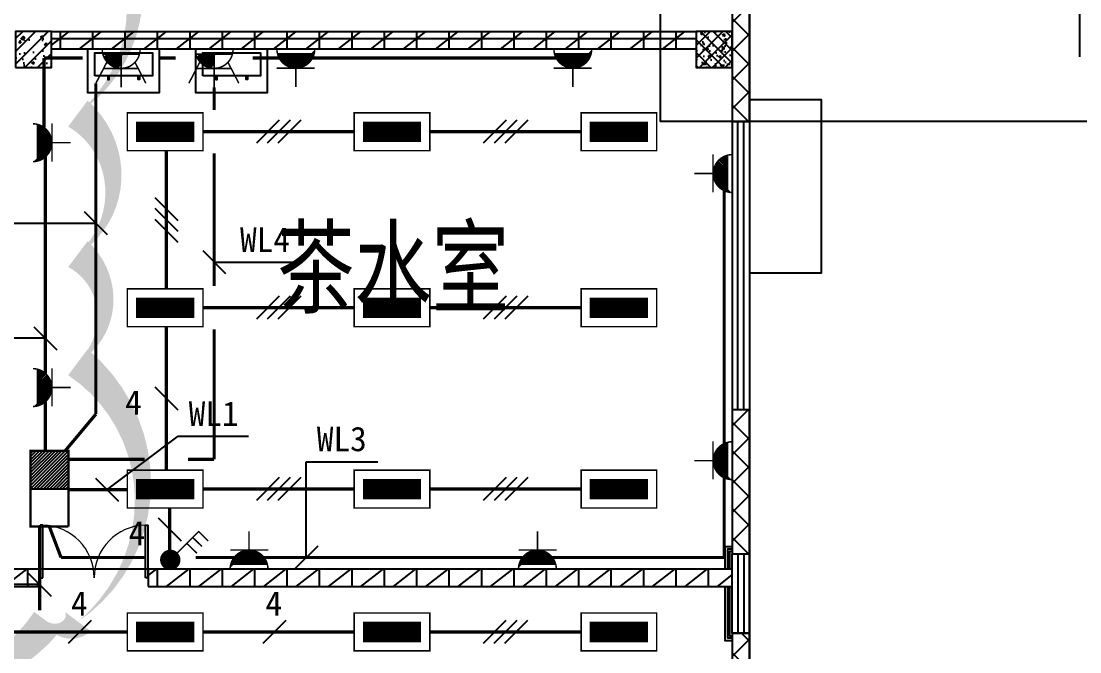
# Model space of a CAD drawing. Header units: millimetres. Extents: x -633009578 to 5705885, y -633235091 to 2571734.
# Drawn here: x 2901748 to 2916448, y 1866441 to 1875193 of the extents above; entities that cross this region are included whole.
import ezdxf

# ---------------------------------------------------------------- set-up
doc = ezdxf.new("R2010")
doc.units = ezdxf.units.MM
doc.header["$LTSCALE"] = 1000
doc.header["$MEASUREMENT"] = 0
doc.layers.get('0').update_dxf_attribs({"color": 9})
for name, color, linetype in [('3T_WOOD', 21, 'Continuous'), ('A-COLUM(柱)', 255, 'Continuous'), ('A-DI-S(箭头)', 76, 'Continuous'), ('A-DOOR(门）', 4, 'Continuous'), ('A-F-AREA(计算)', 5, 'Continuous'), ('A-FLOR(看线)', 8, 'Continuous'), ('A-HATH(填充)', 8, 'Continuous'), ('A-LM-RAIL(栏杆)', 167, 'Continuous'), ('A-LVTY(厨卫)', 8, 'Continuous'), ('A-TEXT(房间)', 243, 'Continuous'), ('A-WALL(墙)', 255, 'Continuous'), ('A-WINDOW（窗）', 4, 'Continuous'), ('DIM_MODI', 6, 'Continuous'), ('WALL', 9, 'Continuous'), ('电-强电平面-标注', 3, 'Continuous'), ('电-强电平面-线缆', 3, 'Continuous'), ('设备-插座', 3, 'Continuous'), ('设备-照明', 3, 'Continuous'), ('设备-箱柜', 3, 'Continuous')]:
    doc.layers.add(name, color=color, linetype=linetype)
doc.styles.add('_TCH', font='simhei.ttf', dxfattribs={"width": 0.75, "bigfont": 'hztxt.shx'})
doc.styles.add('ELEC-DIM', font='simhei.ttf')
doc.styles.add('IDQSTYLE', font='simhei.ttf', dxfattribs={"width": 0.707, "bigfont": 'hztxt.shx'})
pattern_1 = [(0, (-1310557.920547385, -2.793967723846436e-09), (0, 350), []), (37.875, (-1310157.920547385, -2.793967723846436e-09), (-169.61527734408, 218.0766567528281), []), (90, (-1310157.920547385, -2.793967723846436e-09), (-450, 2.755455298081545e-14), [])]
pattern_2 = [(45, (-1310357.920547385, -2.793967723846436e-09), (-200.0002033111466, 200.0002033111467), []), (135, (-1310357.920547385, -2.793967723846436e-09), (-200.0002033111467, -200.0002033111466), [])]

# ---------------------------------------------------------------- blocks, each defined once
blk = doc.blocks.new('开水器aaa')
at = {"layer": 'A-LVTY(厨卫)'}
for points in [[(7453607.282514825, -191465.6006925891), (7454607.282514825, -191465.6006925891), (7454607.282514825, -192065.6006983465), (7453607.282514825, -192065.6006983465)], [(7454507.282514825, -191836.1650642345), (7454507.282514825, -191516.1650642345), (7453707.282514825, -191516.1650642345), (7453707.282514825, -191836.1650642345)], [(7453887.282514825, -191836.1650642345), (7453887.282514825, -191886.1650642345), (7453907.282514825, -191886.1650642345), (7453907.282514825, -191836.1650642345)], [(7454327.282514825, -191836.1650642345), (7454327.282514825, -191886.1650642345), (7454307.282514825, -191886.1650642345), (7454307.282514825, -191836.1650642345)]]:
    blk.add_lwpolyline(points, close=True, dxfattribs=at)
blk = doc.blocks.new('$DorLib2D$00000002')
for p, q in [((-0.5, -5.684341886080802e-17), (-0.5000000000000007, 0.4875)), ((-0.4750000000000007, 0.4875), (-0.5000000000000007, 0.4875)), ((-0.475, -2.842170943040401e-17), (-0.4750000000000007, 0.4875)), ((0.475, -2.842170943040401e-17), (0.4750000000000007, 0.4875)), ((0.4750000000000007, 0.4875), (0.5000000000000007, 0.4875)), ((0.5, -5.684341886080802e-17), (0.5000000000000007, 0.4875)), ((-0.5, -5.684341886080802e-17), (-0.475, -2.842170943040401e-17)), ((0.5, -5.684341886080802e-17), (0.475, -2.842170943040401e-17))]:
    blk.add_line(p, q)
at = {"lineweight": 13}
for centre, start, end in [((-0.4875, -4.263256414560601e-17), 0, 88.53071641864632), ((0.4875, -4.263256414560601e-17), 91.4692835813537, 180)]:
    blk.add_arc(centre, 0.4875, start, end, dxfattribs=at)
blk = doc.blocks.new('$TCHSYS$WIN2D')
for p, q in [((-0.5, 0.5), (0.5, 0.5)), ((-0.5, 0.5), (-0.4999999999999999, -0.5)), ((0.5, 0.5), (0.4999999999999998, -0.5)), ((0.5, 0.1666666666666666), (-0.5, 0.1666666666666666)), ((0.5, -0.1666666666666667), (-0.5, -0.1666666666666667)), ((-0.4999999999999999, -0.5), (0.5, -0.5))]:
    blk.add_line(p, q)
blk = doc.blocks.new('_FZH')
h = blk.add_hatch()
h.set_pattern_fill('钢筋混凝土', color=256, scale=0.1, style=0)
h.set_pattern_definition([(45, (0, 0), (-0.1767766952966369, 0.1767766952966369), []), (50, (0, 0), (0.7172601826007535, -0.06275213498259512), [0.07500000000000001, -0.8250000000000001]), (355, (0, 0), (-0.138751333613, 0.7521921337000119), [0.06, -0.66]), (100.4514, (0.05977168000000001, -0.00522934), (0.5785093817140216, 0.6894395420609536), [0.06374019, -0.701142112]), (46.1842, (0, 0.2), (1.067241048625645, -0.1655190143290181), [0.1125, -1.2375]), (96.6356, (0.088936745, 0.186206693), (0.9346627055487033, 0.9741178709004418), [0.095610288, -1.051713]), (351.1842, (0, 0.2), (0.9346619451336272, 0.9741186009253247), [0.09000000000000001, -0.9900000000000001]), (21, (0.1, 0.15), (0.5969070521184617, -0.4026188906653388), [0.07500000000000001, -0.8250000000000001]), (326, (0.1, 0.15), (0.2433153319215824, 0.7251500450468529), [0.06, -0.66]), (71.4514, (0.149742233, 0.116448394), (0.84022262858149, 0.3225304967099524), [0.06374019, -0.701142112]), (37.50000000000001, (0, 0), (0.01215985531729062, 0.3328938538313115), [0, -0.652, 0, -0.67, 0, -0.6625000000000001]), (7.499999999999999, (0, 0), (0.2630695374421486, 0.3944117118823603), [0, -0.382, 0, -0.637, 0, -0.2525]), (-32.5, (-0.223, 0), (0.533822436172409, -0.02255487173437976), [0, -0.25, 0, -0.78, 0, -1.035]), (-42.5, (-0.323, 0), (0.5831861693423862, 0.1001049823323177), [0, -0.325, 0, -0.518, 0, -0.735])])
h.paths.add_polyline_path([(-0.5, -0.5), (0.5, -0.5), (0.5, 0.5), (-0.5, 0.5)])
blk.add_lwpolyline([(-0.5, -0.5), (0.5, -0.5), (0.5, 0.5), (-0.5, 0.5)], close=True)
blk = doc.blocks.new('9-3-1')
at = {"layer": 'A-HATH(填充)'}
h = blk.add_hatch(dxfattribs=at)
h.set_pattern_fill('多孔材料', color=256, scale=100, style=0)
h.set_pattern_definition(pattern_2)
h.paths.add_polyline_path([(1255740.59828833, 1198622.080887855), (1255740.59828833, 1195822.080858863), (1255980.59828833, 1195822.080858864), (1255980.59828833, 1198622.080887855)])
h = blk.add_hatch(dxfattribs=at)
h.set_pattern_fill('空心砖', color=256, scale=100, style=0)
h.set_pattern_definition(pattern_1)
h.paths.add_polyline_path([(1246290.598288325, 1197067.080887547), (1246290.598288325, 1196827.080887547), (1255240.598288325, 1196827.080887547), (1255240.598288325, 1197067.080887547)])
h = blk.add_hatch(dxfattribs=at)
h.set_pattern_fill('多孔材料', color=256, scale=100, style=0)
h.set_pattern_definition(pattern_2)
h.paths.add_polyline_path([(1255740.59828833, 1191822.080858355), (1255740.59828833, 1189822.080889381), (1255980.59828833, 1189822.080889381), (1255980.59828833, 1191822.080858355)])
h = blk.add_hatch(dxfattribs=at)
h.set_pattern_fill('空心砖', color=256, scale=100, style=0)
h.set_pattern_definition(pattern_1)
h.paths.add_polyline_path([(1246130.598288065, 1189612.080887669), (1238090.598288573, 1189612.080887668), (1238090.598288574, 1189372.08088767), (1246130.598288065, 1189372.080887671)])
h = blk.add_hatch(dxfattribs=at)
h.set_pattern_fill('空心砖', color=256, scale=100, style=0)
h.set_pattern_definition(pattern_1)
h.paths.add_polyline_path([(1255740.598288325, 1189612.080887664), (1247630.598288065, 1189612.080887669), (1247630.598288065, 1189372.080887671), (1255740.598288325, 1189372.080887664)])
h = blk.add_hatch(dxfattribs=at)
h.set_pattern_fill('多孔材料', color=256, scale=100, style=0)
h.set_pattern_definition(pattern_2)
h.paths.add_polyline_path([(1255740.59828833, 1188722.080889381), (1255740.59828833, 1186442.08088989), (1255980.59828833, 1186442.08088989), (1255980.59828833, 1188722.080889381)])
at = {"layer": 'A-DI-S(箭头)'}
blk.add_lwpolyline([(1260568.41913698, 1196722.080887663), (1260568.419136983, 1201640.830887663), (1260043.419136983, 1201831.915260653), (1261093.419136983, 1202017.058590397), (1260568.419136983, 1202203.330887663), (1260568.419136985, 1207122.080887663)], dxfattribs=at)
at = {"layer": 'A-DOOR(门）'}
blk.add_line((1247630.598288474, 1189612.080887664), (1246130.598288474, 1189612.080887664), dxfattribs=at)
at = {"layer": 'A-F-AREA(计算)'}
blk.add_lwpolyline([(1121700.575826842, 1313862.080936), (1255980.575826842, 1313862.080936), (1255980.575826842, 1177782.080936), (1121700.575826842, 1177782.080936)], close=True, dxfattribs=at)
at = {"layer": 'A-FLOR(看线)'}
for points in [[(1255980.598288321, 1193722.080888959), (1256980.598288307, 1193722.080888961), (1256980.598288321, 1196122.081383219), (1255980.598288321, 1196122.080889137)], [(1255740.598288308, 1189922.080893926), (1255640.598288308, 1189922.080893926), (1255640.598288308, 1189612.080887664)], [(1255640.598288308, 1189372.080887664), (1255640.598288308, 1188622.080893887), (1255740.59828829, 1188622.080893887)]]:
    blk.add_lwpolyline(points, dxfattribs=at)
at = {"layer": 'A-LM-RAIL(栏杆)'}
for points in [[(1255740.598288308, 1189887.080893926), (1255675.598288308, 1189887.080893926), (1255675.598288308, 1189612.080887664)], [(1255740.598288308, 1189857.080893926), (1255705.598288308, 1189857.080893926), (1255705.598288308, 1189612.080887664)], [(1255675.598288308, 1189372.080887664), (1255675.598288308, 1188657.080893887), (1255740.59828829, 1188657.080893887)], [(1255705.598288308, 1189372.080887664), (1255705.598288308, 1188687.080893887), (1255740.59828829, 1188687.080893887)]]:
    blk.add_lwpolyline(points, dxfattribs=at)
at = {"layer": 'A-WALL(墙)'}
for p, q in [((1255240.598288553, 1197067.080887584), (1246290.598288553, 1197067.080887556)), ((1255240.598288553, 1196827.080887584), (1246290.598288553, 1196827.080887509)), ((1246130.598288065, 1189612.080887669), (1238090.598288573, 1189612.080887668)), ((1246130.598288065, 1189372.080887671), (1246130.598288065, 1189612.080887669)), ((1255740.598288325, 1189612.080887664), (1247630.598288065, 1189612.080887669)), ((1247630.598288065, 1189612.080887669), (1247630.598288065, 1189372.080887671)), ((1255740.598288325, 1189372.080887664), (1255740.598288325, 1189612.080887664)), ((1238090.598288574, 1189372.08088767), (1246130.598288065, 1189372.080887671)), ((1247630.598288065, 1189372.080887671), (1255740.598288325, 1189372.080887664))]:
    blk.add_line(p, q, dxfattribs=at)
at = {"layer": 'DIM_MODI', "color": 8}
blk.add_lwpolyline([(1233328.54338558, 1199198.935396159, 0, 450, 0.5), (1233328.54338558, 1196948.935396159, 0, 450, 0.5), (1233328.54338558, 1194098.935396159, 0, 450, 0.5), (1233328.54338558, 1192298.935396159, 0, 450, 0.5), (1233328.54338558, 1190798.935396159, 0, 450, 0.5), (1233328.54338558, 1188882.408848926, 0, 450, 0.5), (1235578.54338558, 1188882.408848926, 0, 450, 0.5), (1237828.54338558, 1188882.408848926, 0, 450, 0.5), (1240678.54338558, 1188882.408848926, 0, 450, 0.5), (1242628.54338558, 1188882.408848926, 0, 450, 0.5), (1246228.54338558, 1188882.408848926, 0, 450, 0.5), (1246656.012867695, 1188882.408848926, 0, 450, 0.5), (1246656.012867695, 1192482.408848926, 0, 450, 0.5), (1246656.012867695, 1193982.408848926, 0, 450, 0.5), (1246656.012867695, 1195932.408848926, 0, 450, 0.5), (1246656.012867695, 1199082.408848926, 0, 450, 0.5), (1246656.012867695, 1199198.935396159, 0, 450, 0.5), (1245156.012867695, 1199198.935396159, 0, 450, 0.5), (1242906.012867695, 1199198.935396159, 0, 450, 0.5), (1238856.012867695, 1199198.935396159, 0, 450, 0.5), (1237356.012867695, 1199198.935396159, 0, 450, 0.5)], format="xyseb", close=True, dxfattribs=at)
at = {"layer": 'WALL'}
for p, q in [((1255740.59828833, 1198622.080887855), (1255740.59828833, 1195822.080858863)), ((1255980.59828833, 1195822.080858864), (1255980.59828833, 1198622.080887855)), ((1255740.59828833, 1195822.080858863), (1255980.59828833, 1195822.080858864)), ((1255740.59828833, 1191822.080858355), (1255740.59828833, 1189822.080889381)), ((1255980.59828833, 1191822.080858355), (1255740.59828833, 1191822.080858355)), ((1255980.59828833, 1189822.080889381), (1255980.59828833, 1191822.080858355)), ((1255740.59828833, 1189822.080889381), (1255980.59828833, 1189822.080889381)), ((1255740.59828833, 1188722.080889381), (1255740.59828833, 1186442.08088989)), ((1255980.59828833, 1188722.080889381), (1255740.59828833, 1188722.080889381)), ((1255980.59828833, 1186442.08088989), (1255980.59828833, 1188722.080889381))]:
    blk.add_line(p, q, dxfattribs=at)
at = {"layer": 'A-COLUM(柱)', "xscale": 500, "yscale": 500, "zscale": 500}
for p in [(1246040.598288325, 1196822.080887664), (1255490.598288325, 1196822.080887664)]:
    blk.add_blockref('_FZH', p, dxfattribs=at)
at = {"layer": 'A-DOOR(门）', "extrusion": (0, 0, -1), "xscale": -1500, "yscale": 1500, "zscale": 1500}
blk.add_blockref('$DorLib2D$00000002', (-1246880.598288474, 1189492.080887664), dxfattribs=at)
at = {"layer": 'A-LVTY(厨卫)', "xscale": -1}
for p in [(8701397.880803378, 1388292.681580138), (8702897.880803378, 1388292.681580138)]:
    blk.add_blockref('开水器aaa', p, dxfattribs=at)
at = {"layer": 'A-WINDOW（窗）', "xscale": 4000, "yscale": 240, "zscale": 4000, "rotation": 270}
blk.add_blockref('$TCHSYS$WIN2D', (1255860.598288325, 1193822.080858596), dxfattribs=at)
at = {"layer": 'A-WINDOW（窗）', "extrusion": (0, 0, -1), "xscale": -1100, "yscale": 240, "zscale": 1100, "rotation": 270}
blk.add_blockref('$TCHSYS$WIN2D', (-1255860.598288325, 1189272.080889256), dxfattribs=at)
at = {"layer": 'A-TEXT(房间)', "style": '_TCH', "width": 0.75}
blk.add_text('茶水室', height=1050, dxfattribs=at).set_placement((1249421.220752151, 1193276.460336267))
blk = doc.blocks.new('G$C40EB86D1')
at = {"layer": 'A-DI-S(箭头)'}
for points in [[(-500.0000000139698, 10449.99999999721), (-500.0000000139698, 4712.499999998137), (-290.0000000139698, 4636.066250802251), (-710.0000000139698, 4562.008918904699), (-500.0000000139698, 4487.499999998137), (-500.0000000139698, -1250.000000000931)], [(26899.99999998603, -1250.000000000931), (13312.49999998603, -1250.000000000931), (13236.06625079014, -1460.000000000931), (13162.00891889259, -1040.000000000931), (13087.49999998603, -1250.000000000931), (-500.0000000139698, -1250.000000000931)]]:
    blk.add_lwpolyline(points, dxfattribs=at)
at = {"layer": 'A-WALL(墙)'}
for p, q in [((499.9999999832362, 2349.999999889405), (499.9999999853317, -1250)), ((739.9999999853317, -1250), (739.9999999832362, 2349.999999889405)), ((499.9999999853317, -1250), (739.9999999853317, -1250))]:
    blk.add_line(p, q, dxfattribs=at)
at = {"layer": 'A-COLUM(柱)', "xscale": 500, "yscale": 500, "zscale": 500, "rotation": 90}
blk.add_blockref('_FZH', (250, -250), dxfattribs=at)
blk = doc.blocks.new('*X353')
at = {"color": 0, "linetype": 'Continuous'}
for p, q in [((277.1059544658493, 221.9516255332986), (279.536990929048, 224.3826619964973)), ((277.1059544658493, 222.2344682457732), (279.2541482165735, 224.3826619964973)), ((277.1059544658493, 222.5173109582479), (278.9713055040988, 224.3826619964973)), ((277.1059544658493, 222.8001536707225), (278.6884627916242, 224.3826619964973)), ((277.1059544658493, 223.0829963831971), (278.4056200791496, 224.3826619964973)), ((277.1059544658493, 223.3658390956717), (278.122777366675, 224.3826619964973)), ((277.1059544658493, 223.6486818081463), (277.8399346542004, 224.3826619964973)), ((277.1059544658493, 223.9315245206209), (277.5570919417257, 224.3826619964973)), ((277.1059544658493, 224.2143672330955), (277.2742492292511, 224.3826619964973)), ((277.3198336415227, 221.8826619964973), (279.8198336415227, 224.3826619964973)), ((277.6026763539973, 221.8826619964973), (280.1026763539973, 224.3826619964973)), ((277.8855190664719, 221.8826619964973), (280.3855190664719, 224.3826619964973)), ((278.1683617789465, 221.8826619964973), (280.6683617789466, 224.3826619964973)), ((278.4512044914212, 221.8826619964973), (280.9512044914212, 224.3826619964973)), ((278.7340472038958, 221.8826619964973), (281.2340472038958, 224.3826619964973)), ((279.0168899163704, 221.8826619964973), (281.5168899163704, 224.3826619964973)), ((279.299732628845, 221.8826619964973), (281.799732628845, 224.3826619964973)), ((279.5825753413196, 221.8826619964973), (282.0825753413196, 224.3826619964973)), ((279.8654180537943, 221.8826619964973), (282.3654180537943, 224.3826619964973)), ((280.1482607662689, 221.8826619964973), (282.6482607662689, 224.3826619964973)), ((280.4311034787435, 221.8826619964973), (282.9311034787435, 224.3826619964973)), ((280.7139461912181, 221.8826619964973), (283.2139461912181, 224.3826619964973)), ((280.9967889036927, 221.8826619964973), (283.4967889036927, 224.3826619964973)), ((281.2796316161674, 221.8826619964973), (283.7796316161674, 224.3826619964973)), ((281.5624743286419, 221.8826619964973), (284.062474328642, 224.3826619964973)), ((281.8453170411166, 221.8826619964973), (284.3453170411166, 224.3826619964973)), ((282.1281597535912, 221.8826619964973), (284.6059544658494, 224.3604567087555)), ((282.4110024660658, 221.8826619964973), (284.6059544658494, 224.0776139962809)), ((282.6938451785405, 221.8826619964973), (284.6059544658494, 223.7947712838063)), ((282.976687891015, 221.8826619964973), (284.6059544658494, 223.5119285713317)), ((283.2595306034897, 221.8826619964973), (284.6059544658494, 223.229085858857)), ((283.5423733159643, 221.8826619964973), (284.6059544658494, 222.9462431463824)), ((283.8252160284389, 221.8826619964973), (284.6059544658494, 222.6634004339078)), ((284.1080587409135, 221.8826619964973), (284.6059544658494, 222.3805577214332)), ((284.3909014533882, 221.8826619964973), (284.6059544658494, 222.0977150089586))]:
    blk.add_line(p, q, dxfattribs=at)
blk = doc.blocks.new('HC000062')
at = {"color": 0, "linetype": 'Continuous', "const_width": 0.2}
for points in [[(-4.97662087547036, 2.499999999999943), (5.023379124529697, 2.499999999999943), (5.023379124529697, -2.500000000000057), (-4.97662087547036, -2.500000000000057), (-4.97662087547036, 2.499999999999943)], [(-3.72662087547036, 1.25), (-3.72662087547036, -1.250000000000057), (3.773379124529697, -1.250000000000057), (3.773379124529697, 1.25), (-3.72662087547036, 1.25)]]:
    blk.add_lwpolyline(points, dxfattribs=at)
at = {"color": 0, "linetype": 'Continuous'}
blk.add_blockref('*X353', (-280.8325753413197, -223.1326619964974), dxfattribs=at)
at = {"color": 0, "style": 'IDQSTYLE', "width": 0.7}
blk.add_attdef('PSFHATT', (7.023379124529697, -2.500000000000057), '', height=2.5, dxfattribs=at)
blk = doc.blocks.new('*X153')
at = {"color": 0, "linetype": 'Continuous'}
for p, q in [((234.7655414724513, 317.9212989399893), (239.3433150387835, 322.4990725063215)), ((234.7655414724513, 318.3455630087012), (238.9190509700716, 322.4990725063215)), ((234.7655414724513, 318.7698270774131), (238.4947869013596, 322.4990725063215)), ((234.7655414724513, 319.1940911461251), (238.0705228326477, 322.4990725063215)), ((234.7655414724513, 319.618355214837), (237.6462587639358, 322.4990725063215)), ((234.7655414724513, 320.0426192835489), (237.2219946952239, 322.4990725063215)), ((234.7655414724513, 320.4668833522609), (236.797730626512, 322.4990725063215)), ((234.7655414724513, 320.8911474209728), (236.3734665578, 322.4990725063215)), ((234.7655414724513, 321.3154114896847), (235.9492024890881, 322.4990725063215)), ((234.7655414724513, 321.7396755583966), (235.5249384203761, 322.4990725063215)), ((234.7655414724513, 322.1639396271086), (235.1006743516642, 322.4990725063215)), ((234.7675791074955, 317.4990725063215), (239.7655414724513, 322.4970348712774)), ((235.1918431762074, 317.4990725063215), (239.7655414724513, 322.0727708025654)), ((235.6161072449193, 317.4990725063215), (239.7655414724513, 321.6485067338535)), ((236.0403713136312, 317.4990725063215), (239.7655414724513, 321.2242426651416)), ((236.4646353823431, 317.4990725063215), (239.7655414724513, 320.7999785964296)), ((236.8888994510551, 317.4990725063215), (239.7655414724513, 320.3757145277177)), ((237.313163519767, 317.4990725063215), (239.7655414724513, 319.9514504590058)), ((237.7374275884789, 317.4990725063215), (239.7655414724513, 319.5271863902939)), ((238.1616916571909, 317.4990725063215), (239.7655414724513, 319.1029223215819)), ((238.5859557259028, 317.4990725063215), (239.7655414724513, 318.67865825287)), ((239.0102197946147, 317.4990725063215), (239.7655414724513, 318.2543941841581)), ((239.4344838633266, 317.4990725063215), (239.7655414724513, 317.8301301154461))]:
    blk.add_line(p, q, dxfattribs=at)
blk = doc.blocks.new('HC000435')
at = {"color": 0, "linetype": 'Continuous'}
blk.add_line((2.5, 0), (-2.5, 0), dxfattribs=at)
at = {"color": 0, "linetype": 'Continuous', "const_width": 0.3}
for points in [[(2.5, 0), (2.5, 5), (-2.5, 5)], [(-2.5, 5), (-2.5, 0)], [(-2.5, 0), (-2.5, -5), (2.5, -5), (2.5, 0)]]:
    blk.add_lwpolyline(points, dxfattribs=at)
at = {"color": 0, "linetype": 'Continuous'}
blk.add_blockref('*X153', (-237.2655414724513, -322.4990725063215), dxfattribs=at)
at = {"color": 0, "style": 'IDQSTYLE', "width": 0.7}
blk.add_attdef('PSFHATT', (4.500000000000028, -5), '', height=2.5, dxfattribs=at)
blk = doc.blocks.new('*X155')
at = {"color": 0, "linetype": 'Continuous'}
for p, q in [((261.9988066744281, 135.850956910748), (263.2375091559566, 137.0896593922765)), ((262.0234026256783, 135.5927101495236), (263.4957559171792, 137.0650634410244)), ((262.0463461952987, 136.1813391440932), (262.9071269225657, 137.0421198713602)), ((262.0884022348038, 135.3748670461744), (263.7135990205094, 137.00006383188)), ((262.1829592200917, 135.1865813189878), (263.9018847477136, 136.9055068466096)), ((262.3023466942452, 135.0231260806666), (264.0653399860179, 136.7861193724393)), ((262.4446987243758, 134.8826353983226), (264.205830668362, 136.6437673423088)), ((262.6100901587723, 134.7651841202445), (264.3232819464568, 136.478375907929)), ((262.8005700291263, 134.6728212781239), (264.4156447885779, 136.2878960375755)), ((263.0211904412342, 134.6105989777572), (264.4778670889456, 136.0672756254685)), ((263.2836307586351, 134.5901965826834), (264.4982694840214, 135.8048353080697)), ((263.6234742990336, 134.6471974106073), (264.4412686561033, 135.464991767677))]:
    blk.add_line(p, q, dxfattribs=at)
blk = doc.blocks.new('HC000111')
at = {"color": 0, "linetype": 'Continuous', "const_width": 0.2}
for points in [[(0.8838834764831975, 2.133883476483163), (3.750000000000091, 5), (5.000000000000091, 3.75)], [(2.898879886034229, 4.275409520972289), (4.191507707965946, 3.019373591507303)], [(2.221789122165297, 3.388795923702901), (3.514416944097014, 2.132759994237858)]]:
    blk.add_lwpolyline(points, dxfattribs=at)
blk.add_lwpolyline([(0.8838834764833108, 0.3661165235168934, 0.1989123673796338), (1.250000000000034, 1.250000000000057, 0.1989123673796269), (0.8838834764832544, 2.13388347648322, 0.1989123673796352), (9.12880881998035e-14, 2.5, 0.1989123673796539), (-0.8838834764830719, 2.13388347648322, 0.1989123673796721), (-1.249999999999966, 1.250000000000057, 0.1989123673796564), (-0.8838834764831855, 0.3661165235168368, 0.198912367379673), (9.087175456556906e-14, 0, 0.198912367379652)], format="xyb", close=True, dxfattribs=at)
at = {"color": 0, "linetype": 'Continuous'}
blk.add_blockref('*X155', (-263.2487560761181, -134.5897099905746), dxfattribs=at)
at = {"color": 0, "style": 'IDQSTYLE', "width": 0.7}
blk.add_attdef('PSFHATT', (7.000000000000091, -1e-08), '', height=2.5, dxfattribs=at)
blk = doc.blocks.new('*X285')
at = {"color": 0, "linetype": 'Continuous'}
for p, q in [((162.2878715788766, 154.9339610545365), (164.4937876543064, 157.1398771299663)), ((159.595646846908, 156.7672197221619), (159.6233466819307, 156.7949195571846)), ((159.6640079704214, 156.5527381332005), (159.9061893944054, 156.7949195571846)), ((159.747532531186, 156.3534199814905), (160.18903210688, 156.7949195571846)), ((159.8446775338837, 156.1677222717137), (160.4718748193546, 156.7949195571846)), ((159.9544025265515, 155.9946045519069), (160.7547175318292, 156.7949195571846)), ((160.0760273856543, 155.833386698535), (161.0375602443038, 156.7949195571846)), ((160.2091522122192, 155.6836688126253), (161.3204029567785, 156.7949195571846)), ((160.3536147760518, 155.5452886639833), (161.6032456692531, 156.7949195571846)), ((160.5094741859558, 155.4183053614127), (161.8860883817277, 156.7949195571846)), ((160.6770167777584, 155.3030052407406), (162.1689310942023, 156.7949195571846)), ((160.8567856433337, 155.1999313938414), (162.451773806677, 156.7949195571846)), ((161.0496413096342, 155.1099443476672), (162.7346165191516, 156.7949195571846)), ((161.2568708631404, 155.0343311886988), (163.0174592316262, 156.7949195571846)), ((161.4803825063601, 154.9750001194438), (163.3003019441008, 156.7949195571846)), ((161.7230685552892, 154.9348434558983), (163.5831446565754, 156.7949195571846)), ((161.9895441276247, 154.9184763157592), (163.86598736905, 156.7949195571846)), ((162.6346011340941, 154.9978478972794), (164.4299008115636, 156.7931475747489)), ((163.0778250055067, 155.1582290562173), (164.2695196526256, 156.3499237033363))]:
    blk.add_line(p, q, dxfattribs=at)
blk = doc.blocks.new('HC001597')
at = {"color": 0, "linetype": 'Continuous', "const_width": 0.2}
for points in [[(0, 1.876521703951876), (0, 4.376521703951876)], [(2.549372027147328, 1.900129832397506), (-2.483025305961492, 1.900129832397506)], [(2.421006983541884, 0), (-2.421006983541884, 0)]]:
    blk.add_lwpolyline(points, dxfattribs=at)
blk.add_lwpolyline([(2.5, -0.6234782960481243, 0.1989123673796542), (1.76776695296634, 1.144288656918215, 0.1989123673796558), (4.205349176516791e-17, 1.876521703951876, 0.1989123673796558), (-1.76776695296634, 1.144288656918216, 0.1989123673796542), (-2.5, -0.6234782960481239)], format="xyb", dxfattribs=at)
at = {"color": 0, "linetype": 'Continuous', "rotation": 180}
blk.add_blockref('*X285', (162.0093508556101, 156.7949195571846), dxfattribs=at)
at = {"color": 0, "style": 'IDQSTYLE', "width": 0.7}
blk.add_attdef('PSFHATT', (4.549372027147328, -0.6234783060481244), '', height=2.5, dxfattribs=at)
blk = doc.blocks.new('HC001603')
at = {"color": 0, "linetype": 'Continuous'}
for p, q in [((1.334845464380342, 1.490330490532506), (-0.1554850261530373, 0)), ((0.5323327753721969, 1.819188651423028), (0, 1.286855876050831)), ((0.7555910368543118, 1.75960420043004), (0, 1.00401316357631)), ((0.9626006818003953, 1.683771132901893), (0, 0.7211704511014978)), ((1.155258892498096, 1.593586631124781), (0, 0.4383277386269765)), ((1.502215697701322, 1.374858011378965), (0.127357686322066, 0)), ((1.657908623596304, 1.247708224799717), (0.4102003987965873, 0)), ((1.802207139847451, 1.10916402857576), (0.6930431112716906, 0)), ((1.935167161310674, 0.9592813375647529), (0.9758858237462118, 0)), ((2.056623188829399, 0.7978946526083747), (1.258728536220733, 0)), ((2.16617164237774, 0.6246003936821944), (1.541571248695254, 0)), ((2.263127864574781, 0.4387139034052961), (1.824413961169776, 0))]:
    blk.add_line(p, q, dxfattribs=at)
at = {"color": 0, "linetype": 'Continuous', "const_width": 0.2}
for points in [[(0, 1.876521703951003), (0, 4.376521703951003)], [(-1.826528887475724, 1.083505073295382), (-3.269478132895311, 3.856059514596418)], [(1.873383483545622, 1.031947426711267), (3.343165409372304, 3.856059514596418)], [(2.325220651649288, 1.900129832396342), (-2.251533375172294, 1.900129832396342)], [(0, 1.900129832396342), (0, 0.07011572553310544)], [(2.421006983541884, 0), (-2.421006983541302, 0)]]:
    blk.add_lwpolyline(points, dxfattribs=at)
blk.add_lwpolyline([(2.5, -0.6234782960489974, 0.1989123673796542), (1.76776695296634, 1.144288656917342, 0.1989123673796558), (4.205349176516791e-17, 1.876521703951003, 0.1989123673796558), (-1.76776695296634, 1.144288656917343, 0.1989123673796542), (-2.5, -0.623478296048997)], format="xyb", dxfattribs=at)
at = {"color": 0, "style": 'IDQSTYLE', "width": 0.7}
blk.add_attdef('PSFHATT', (5.343165409372304, -0.6234783060489975), '', height=2.5, dxfattribs=at)

msp = doc.modelspace()

# ---------------------------------------------------------------- linework, layer by layer
at = {"layer": '电-强电平面-标注'}
for p, q in [((2905331.54786557, 1873817.529281537), (2905013.349814035, 1873499.331230004)), ((2905481.54786557, 1873817.529281537), (2905163.349814035, 1873499.331230004)), ((2905631.54786557, 1873817.529281537), (2905313.349814035, 1873499.331230004)), ((2908481.59786557, 1873817.529281537), (2908163.399814036, 1873499.331230004)), ((2908631.59786557, 1873817.529281537), (2908313.399814036, 1873499.331230004)), ((2908781.59786557, 1873817.529281537), (2908463.399814036, 1873499.331230004)), ((2903603.13743001, 1872746.112614866), (2903921.335481543, 1872427.914563332)), ((2902944.066657783, 1872227.900974233), (2902625.868606248, 1872546.099025767)), ((2903603.13743001, 1872596.112614866), (2903921.335481543, 1872277.914563332)), ((2901764.5, 1872387), (2900769.563291139, 1872387)), ((2902784.967632016, 1872387), (2901764.5, 1872387)), ((2903603.13743001, 1872446.112614866), (2903921.335481543, 1872127.914563332)), ((2904267.900974233, 1872008.099025767), (2904586.099025767, 1871689.900974233)), ((2904427, 1871849), (2904640.5, 1871849)), ((2904640.5, 1871849), (2905648.727848101, 1871849)), ((2905331.54786557, 1871374.695948194), (2905013.349814035, 1871056.497896661)), ((2905481.54786557, 1871374.695948194), (2905163.349814035, 1871056.497896661)), ((2905631.54786557, 1871374.695948194), (2905313.349814035, 1871056.497896661)), ((2908481.59786557, 1871374.695948194), (2908163.399814036, 1871056.497896661)), ((2908631.59786557, 1871374.695948194), (2908313.399814036, 1871056.497896661)), ((2908781.59786557, 1871374.695948194), (2908463.399814036, 1871056.497896661)), ((2901923.505988533, 1870952.099025767), (2902241.704040068, 1870633.900974233)), ((2902082.6050143, 1870793), (2901543.5, 1870793)), ((2903603.137430009, 1870116.445948194), (2903921.335481544, 1869798.247896661)), ((2902939, 1868690.5), (2903927.5, 1869433.5)), ((2903927.5, 1869433.5), (2904903.449367089, 1869433.5)), ((2905706.5, 1867749.5), (2905706.5, 1869079)), ((2905706.5, 1869079), (2906701.436708861, 1869079)), ((2902779.900974232, 1868849.599025766), (2903098.099025768, 1868531.400974234)), ((2905331.54786557, 1868858.195948194), (2905013.349814035, 1868539.997896661)), ((2905481.54786557, 1868858.195948194), (2905163.349814035, 1868539.997896661)), ((2905631.54786557, 1868858.195948194), (2905313.349814035, 1868539.997896661)), ((2908481.59786557, 1868858.195948194), (2908163.399814036, 1868539.997896661)), ((2908631.59786557, 1868858.195948194), (2908313.399814036, 1868539.997896661)), ((2908781.59786557, 1868858.195948194), (2908463.399814036, 1868539.997896661)), ((2903650.726009809, 1868301.210218949), (2903968.924061344, 1867983.012167415)), ((2905865.599025766, 1867908.599025767), (2905547.400974234, 1867590.400974232)), ((2901844.400974233, 1867533.099025767), (2902162.599025767, 1867214.900974233)), ((2902003.5, 1867374), (2901398, 1867374)), ((2902720.047865569, 1866875.362614851), (2902401.849814036, 1866557.164563317)), ((2905420.547865569, 1866875.362614851), (2905102.349814036, 1866557.164563317)), ((2908479.097865569, 1866875.362614851), (2908160.899814034, 1866557.164563318)), ((2908629.097865569, 1866875.362614851), (2908310.899814034, 1866557.164563318)), ((2908779.097865569, 1866875.362614851), (2908460.899814034, 1866557.164563318))]:
    msp.add_line(p, q, dxfattribs=at)
at = {"layer": '电-强电平面-线缆', "color": 1, "linetype": 'Continuous', "const_width": 45}
for points in [[(2902065.5, 1874680.791037107), (2902602.623875444, 1874680.791037107)], [(2902065.5, 1873717.480835631), (2902065.5, 1874680.791037107)], [(2903669.376124556, 1874680.791037107), (2903893.623875444, 1874680.791037107)], [(2904960.376124556, 1874680.791037107), (2905330.030017505, 1874680.791037107)], [(2905792.969982495, 1874680.791037107), (2909176.030017505, 1874680.791037107)], [(2902784.967632016, 1874330.613750938), (2902784.967632016, 1869739.5)], [(2904427, 1873958.430255771), (2904427, 1874275.965221055)], [(2904272.548839803, 1873658.430255771), (2906372.348839803, 1873658.430255771)], [(2907422.548839803, 1873658.430255771), (2909522.448839803, 1873658.430255771)], [(2903762.236455777, 1871478.096922427), (2903762.236455777, 1873395.930255771)], [(2902082.6050143, 1870305.766778564), (2902082.6050143, 1873308.233221436)], [(2904427, 1871515.596922427), (2904427, 1873358.430255771)], [(2911509, 1869331.379328476), (2911509, 1872840.120671524)], [(2904272.548839803, 1871215.596922427), (2906372.348839803, 1871215.596922427)], [(2907422.548839803, 1871215.596922427), (2909522.448839803, 1871215.596922427)], [(2903762.236455777, 1868961.596922427), (2903762.236455777, 1870953.096922427)], [(2904427, 1869113.5), (2904427, 1870915.596922427)], [(2902082.6050143, 1869229.879142622), (2902082.6050143, 1869910.233221436)], [(2902784.967632016, 1869739.5), (2902358.732352867, 1869229.879142622)], [(2902403.494031762, 1869113.5), (2903462.236455777, 1869113.5)], [(2904062.236455777, 1869113.5), (2904427, 1869113.5)], [(2911509, 1867749.5), (2911509, 1868855.620671524)], [(2902403.494031762, 1868690.5), (2903222.448839803, 1868690.5)], [(2904272.548839803, 1868699.096922427), (2906372.348839803, 1868699.096922427)], [(2907422.548839803, 1868699.096922427), (2909522.448839803, 1868699.096922427)], [(2903809.825035577, 1867847.625463936), (2903809.825035577, 1868436.596922427)], [(2902003.5, 1867016.263589084), (2902003.5, 1868179.879142622)], [(2902301.5, 1867749.5), (2902138.5, 1868179.879142622)], [(2902301.5, 1867749.5), (2903463.5, 1867749.5)], [(2904171.5, 1867749.5), (2904703.823978849, 1867749.5)], [(2905120.176021151, 1867749.5), (2908707.823978849, 1867749.5)], [(2909124.176021151, 1867749.5), (2911509, 1867749.5)], [(2900872.448839803, 1866716.263589084), (2903222.348839803, 1866716.263589084)], [(2904272.548839803, 1866716.263589084), (2906372.348839803, 1866716.263589084)], [(2907422.548839803, 1866716.263589084), (2909522.448839803, 1866716.263589084)]]:
    msp.add_lwpolyline(points, dxfattribs=at)

# ---------------------------------------------------------------- block references
at = {"layer": '3T_WOOD'}
for name, p in [('9-3-1', (1655879.395743424, 677977.51603476)), ('G$C40EB86D1', (2911119.994031765, 1875049.596922427))]:
    msp.add_blockref(name, p, dxfattribs=at)
at = {"layer": '设备-插座', "yscale": 105, "zscale": 105}
for name, p, xscale, rotation in [('HC001603', (2903136, 1874735.49999997), 105, 180), ('HC001603', (2904427, 1874735.49999997), 105, 180), ('HC001597', (2905561.5, 1874739.131701197), 105, 180), ('HC001597', (2909407.5, 1874739.131701197), 105, 180), ('HC001597', (2901975.459252837, 1873506), -105, 270), ('HC001597', (2911554.528810664, 1873078), 105, 90), ('HC001597', (2901975.459252837, 1870108), -105, 270), ('HC001597', (2911554.528810664, 1869093.5), 105, 90)]:
    msp.add_blockref(name, p, dxfattribs=dict(at, xscale=xscale, rotation=rotation))
at = {"layer": '设备-插座', "xscale": 105, "yscale": 105, "zscale": 105}
for p in [(2904912, 1867655.06214351), (2908916, 1867655.06214351)]:
    msp.add_blockref('HC001597', p, dxfattribs=at)
at = {"layer": '设备-照明', "xscale": 105, "yscale": 105, "zscale": 105}
for name, p in [('HC000062', (2903744.994031727, 1873658.430255771)), ('HC000062', (2906894.994031727, 1873658.430255771)), ('HC000062', (2910044.994031727, 1873658.430255771)), ('HC000062', (2903744.994031727, 1871215.596922427)), ('HC000062', (2906894.994031727, 1871215.596922427)), ('HC000062', (2910044.994031727, 1871215.596922427)), ('HC000062', (2903744.994031727, 1868699.096922427)), ('HC000062', (2906894.994031727, 1868699.096922427)), ('HC000062', (2910044.994031727, 1868699.096922427)), ('HC000111', (2903818.227990168, 1867585.394729268)), ('HC000062', (2903744.994031727, 1866716.263589084)), ('HC000062', (2906894.994031727, 1866716.263589084)), ('HC000062', (2910044.994031727, 1866716.263589084))]:
    msp.add_blockref(name, p, dxfattribs=at)
at = {"layer": '设备-箱柜', "xscale": 105, "yscale": 105, "zscale": 105, "rotation": 180}
msp.add_blockref('HC000435', (2902140.994031762, 1868704.879142622), dxfattribs=at)

# ---------------------------------------------------------------- texts
at = {"layer": '电-强电平面-标注', "style": 'ELEC-DIM'}
for s, p in [('WL4', (2904786.702531645, 1871991.405063291)), ('4', (2903190.717468435, 1869732.346922425)), ('WL1', (2904073.702531645, 1869575.905063291)), ('WL3', (2905852.702531645, 1869225.202531646)), ('4', (2903238.306048235, 1867917.11119318)), ('4', (2902439.429852459, 1866941.263589084)), ('4', (2905139.929852459, 1866941.263589084))]:
    msp.add_text(s, height=339.8734177215189, dxfattribs=at).set_placement(p)

doc.saveas('drawing.dxf')
